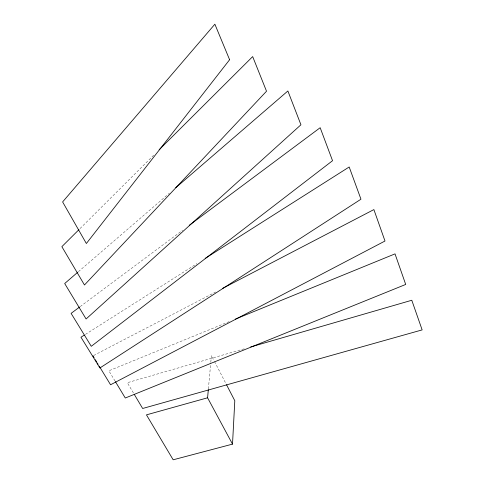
<?xml version="1.0" encoding="UTF-8"?>
<svg xmlns="http://www.w3.org/2000/svg" width="484" height="484" viewBox="0 0 484 484"><rect width="100%" height="100%" fill="white"/><g stroke="black" fill="none" stroke-linecap="round" stroke-linejoin="round"><path stroke-width="0.36" stroke-dasharray="2.42 1.81" d="M208.392 388.906L210.746 362.97M210.812 362.232L211.417 355.559L214.17 360.876M80.035 228.563L154.329 154.559M78.426 271.669L169.412 193.177M80.193 306.59L182.607 230.251M85.426 334.39L196.915 263.629M93.642 355.522L215.664 291.985M229.198 321.624L108.858 370.792L114.974 380.92M244.16 348.843L127.328 382.705L133.844 393.661M214.515 361.536L226.203 384.121"/><path stroke-width="0.73" d="M208.326 389.65L207.582 397.8L146.452 414.861L173.175 459.8L232.514 444.124L234.8 400.728L226.548 384.786M78.965 229.628L61.861 246.665L84.47 284.991L266.521 91.222L252.672 56.598L159.139 149.768M77.851 272.165L64.687 283.521L86.092 318.974L300.939 124.781L287.877 90.986L175.71 187.75M79.588 307.044L71.106 313.366L91.27 346.308L332.544 160.712L320.166 127.709L189.274 225.284M84.149 335.2L80.961 337.221L99.892 367.973L360.961 199.214L349.188 166.986L205.198 258.371M222.368 288.488L373.884 209.59L384.998 241.02L110.564 384.768L99.226 366.146M235.496 319.053L395.017 253.876L405.701 284.447L125.289 398.017L115.355 381.555M250.694 346.949L411.787 300.262L422.139 329.9L142.659 408.484L134.231 394.309M92.97 355.873L94.144 357.797M95.318 359.727L96.491 361.651M97.272 362.933L98.058 364.222M207.582 397.8L232.514 444.124M229.61 59.732L86.358 243.512L62.617 201.925L214.872 24.2L229.61 59.732"/></g></svg>
